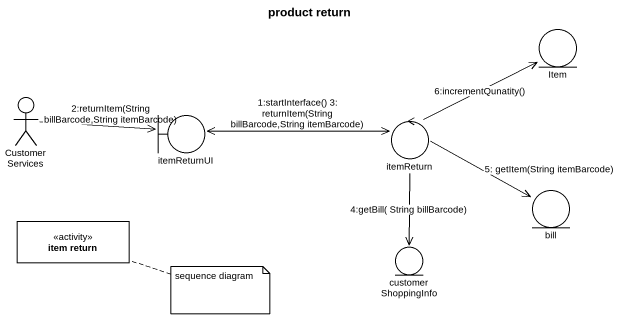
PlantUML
@startuml
title product return
allowmixing
hide circle
hide empty members
entity Item
actor "Customer Services" as Customer_Services
boundary itemReturnUI
control itemReturn
entity bill
class "item return" as item_return <<activity>>
entity customerShoppingInfo
Customer_Services -right-> itemReturnUI : 2:returnItem(String billBarcode,String itemBarcode)
itemReturnUI <-right-> itemReturn : 1:startInterface() 3: returnItem(String billBarcode,String itemBarcode)
itemReturn -up-> Item : 6:incrementQunatity()
itemReturn -right-> bill : 5: getItem(String itemBarcode)
itemReturn --> customerShoppingInfo : 4:getBill( String billBarcode)
note right of item_return : sequence diagram
@enduml
